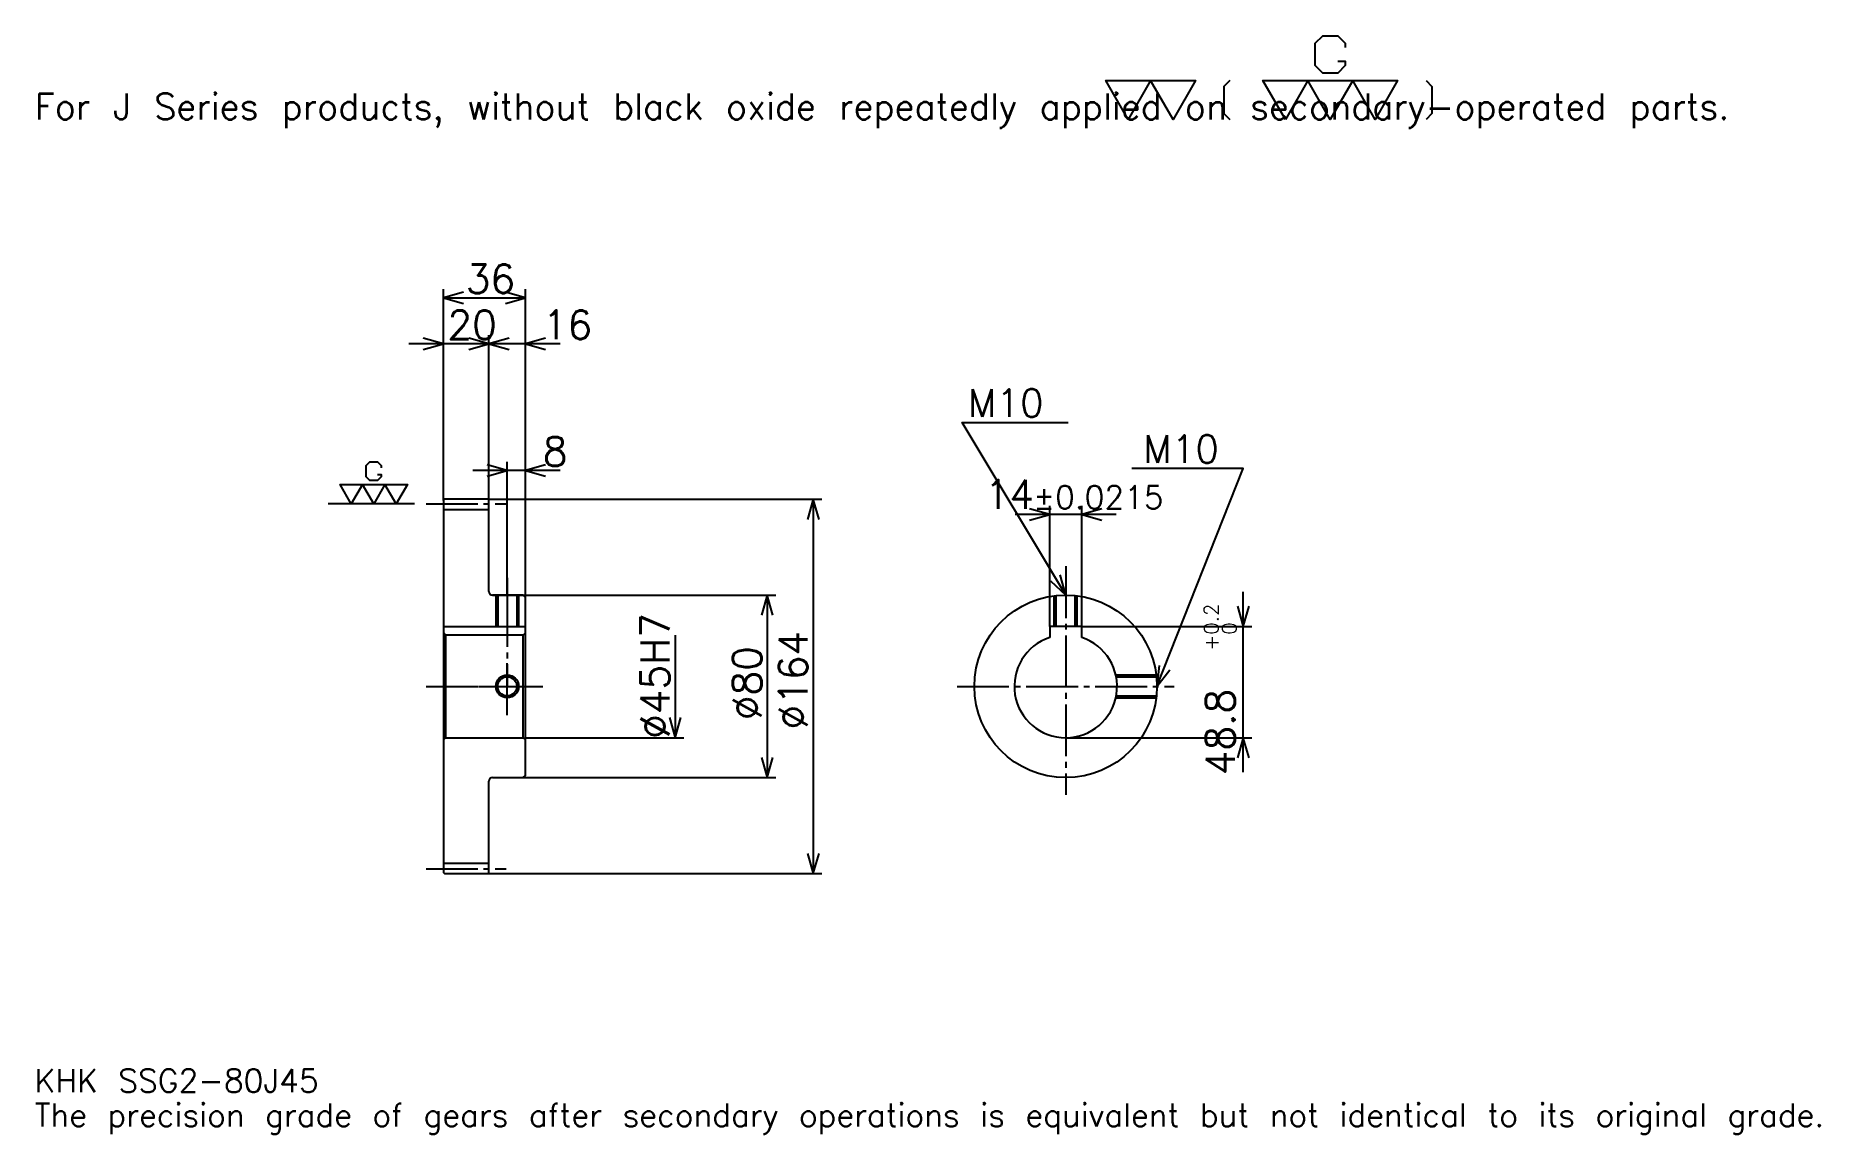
# Model space of a CAD drawing. Extents: x 26 to 808, y 9 to 491.
import ezdxf

# ---------------------------------------------------------------- set-up
doc = ezdxf.new("R2010")
doc.units = 0
doc.linetypes.add('DASHDOT', pattern=[30.260869, 22.695652, -2.521739, 2.521739, -2.521739])
doc.layers.get('0').update_dxf_attribs({"linetype": 'CONTINUOUS'})
doc.layers.add('DASHDOT', color=6, linetype='DASHDOT')
doc.styles.add('KANJI', font='TXT', dxfattribs={"bigfont": 'BIGFONT'})

msp = doc.modelspace()

# ---------------------------------------------------------------- linework, layer by layer
at = {"color": 5}
for p, q in [((204.260864, 287.521729), (204.260864, 379.565216)), ((204.260864, 375.782593), (240.260864, 375.782593)), ((240.260864, 287.521729), (240.260864, 379.565216)), ((239.391296, 355.608704), (189.130432, 355.608704)), ((255.391296, 355.608704), (209.130432, 355.608704)), ((224.260864, 287.521729), (224.260864, 359.391296)), ((255.391296, 300.130432), (217.130432, 300.130432)), ((232.260864, 287.521729), (232.260864, 303.913055)), ((204.260864, 287.021729), (204.260864, 287.521729)), ((223.760864, 287.521729), (240.260864, 287.521729)), ((224.260864, 287.021729), (224.260864, 287.521729)), ((232.260864, 245.521744), (232.260864, 287.521729)), ((232.260864, 245.521744), (232.260864, 287.521729)), ((240.260864, 287.521729), (370.130432, 287.521729)), ((240.260864, 244.521744), (240.260864, 287.521729)), ((366.347839, 287.521729), (366.347839, 123.521744)), ((469.956512, 231.821747), (469.956512, 284.608704)), ((483.956512, 231.821747), (483.956512, 284.608704)), ((499.086945, 280.826111), (454.82608, 280.826111)), ((225.760864, 245.521744), (240.260864, 245.521744)), ((240.260864, 245.521744), (349.956512, 245.521744)), ((346.173889, 245.521744), (346.173889, 165.521744)), ((554.782593, 167.891312), (554.782593, 246.952179)), ((305.82608, 228.021744), (305.82608, 183.021744)), ((483.956512, 231.821747), (558.565186, 231.821747)), ((240.260864, 183.021744), (309.608704, 183.021744)), ((476.956512, 183.021744), (558.565186, 183.021744)), ((225.760864, 165.521744), (240.260864, 165.521744)), ((240.260864, 165.521744), (349.956512, 165.521744)), ((223.760864, 123.521744), (240.260864, 123.521744)), ((240.260864, 123.521744), (370.130432, 123.521744))]:
    msp.add_line(p, q, dxfattribs=at)
at = {"color": 7}
msp.add_line((191.652161, 285.521729), (153.82608, 285.521729), dxfattribs=at)
at = {"color": 4}
for p, q in [((204.260864, 283.021729), (224.260864, 283.021729)), ((204.260864, 231.821747), (240.260864, 231.821747)), ((205.260864, 228.021744), (205.260864, 183.021744)), ((239.260864, 228.021744), (240.260864, 229.021744)), ((239.260864, 183.021744), (240.260864, 182.021744)), ((204.260864, 128.021744), (224.260864, 128.021744))]:
    msp.add_line(p, q, dxfattribs=at)
at = {"color": 7}
for points in [[(596.13916, 479.48349), (599.417419, 479.48349), (599.417419, 477.516541), (596.13916, 474.238281), (589.582642, 474.238281), (586.304382, 477.516541), (586.304382, 487.351318), (589.582642, 490.629578), (596.13916, 490.629578), (599.417419, 487.351318), (599.417419, 485.384369)], [(504.347839, 453.913055), (494.513062, 470.960022), (533.852173, 470.960022), (524.017395, 453.913055), (514.182617, 470.960022), (504.347839, 453.913055)], [(548.93219, 470.960022), (546.30957, 468.337402), (546.30957, 456.535675), (548.93219, 453.913055)], [(573.191345, 453.913055), (563.356567, 470.960022), (622.365234, 470.960022), (612.530457, 453.913055), (602.695679, 470.960022), (592.860901, 453.913055), (583.026123, 470.960022), (573.191345, 453.913055)], [(634.822632, 470.960022), (637.445251, 468.337402), (637.445251, 456.535675), (634.822632, 453.913055)], [(175.386948, 298.306946), (177.026077, 298.306946), (177.026077, 297.323486), (175.386948, 295.684357), (172.108688, 295.684357), (170.469559, 297.323486), (170.469559, 302.240875), (172.108688, 303.880005), (175.386948, 303.880005), (177.026077, 302.240875), (177.026077, 301.257385)], [(163.91304, 285.521729), (158.995636, 294.045227), (188.5, 294.045227), (183.582596, 285.521729), (178.665207, 294.045227), (173.747818, 285.521729), (168.830429, 294.045227), (163.91304, 285.521729)]]:
    msp.add_lwpolyline(points, dxfattribs=at)
at = {"color": 5}
for points in [[(213.086945, 378.304352), (204.260864, 375.782593), (213.086945, 373.260864)], [(231.434784, 373.260864), (240.260864, 375.782593), (231.434784, 378.304352)], [(195.434784, 353.086975), (204.260864, 355.608704), (195.434784, 358.130432)], [(215.434784, 353.086975), (224.260864, 355.608704), (215.434784, 358.130432)], [(233.086945, 358.130432), (224.260864, 355.608704), (233.086945, 353.086975)], [(249.086945, 358.130432), (240.260864, 355.608704), (249.086945, 353.086975)], [(476.956512, 245.521744), (431.565216, 321.17392), (477.96521, 321.17392)], [(223.434784, 297.608704), (232.260864, 300.130432), (223.434784, 302.652161)], [(249.086945, 302.652161), (240.260864, 300.130432), (249.086945, 297.608704)], [(516.956543, 205.521744), (554.782593, 301), (505.86084, 301)], [(368.869568, 278.695648), (366.347839, 287.521729), (363.82608, 278.695648)], [(461.130432, 278.304352), (469.956512, 280.826111), (461.130432, 283.347839)], [(492.782593, 283.347839), (483.956512, 280.826111), (492.782593, 278.304352)], [(470.253143, 251.792633), (476.956512, 245.521744), (474.577911, 254.387482)], [(348.695648, 236.695648), (346.173889, 245.521744), (343.652161, 236.695648)], [(552.260864, 240.647827), (554.782593, 231.821747), (557.304321, 240.647827)], [(517.862915, 214.656158), (516.956543, 205.521744), (522.551819, 212.798523)], [(303.304352, 191.847824), (305.82608, 183.021744), (308.347809, 191.847824)], [(557.304321, 174.195648), (554.782593, 183.021744), (552.260864, 174.195648)], [(343.652161, 174.347839), (346.173889, 165.521744), (348.695648, 174.347839)], [(363.82608, 132.347839), (366.347839, 123.521744), (368.869568, 132.347839)]]:
    msp.add_lwpolyline(points, dxfattribs=at)
at = {"color": 4}
for points in [[(224.260864, 247.021744), (224.260864, 287.021729), (223.760864, 287.521729), (204.760864, 287.521729), (204.260864, 287.021729), (204.260864, 182.021744)], [(225.760864, 165.521744), (239.260864, 165.521744), (240.260864, 166.521744), (240.260864, 244.521744), (239.260864, 245.521744), (225.760864, 245.521744)], [(227.260864, 245.521744), (227.260864, 231.821747)], [(228.070862, 245.521744), (228.070862, 231.821747)], [(236.450867, 245.521744), (236.450867, 231.821747)], [(237.260864, 245.521744), (237.260864, 231.821747)], [(471.956512, 231.821747), (471.956512, 245.208008)], [(472.76651, 231.821747), (472.76651, 245.301682)], [(481.146515, 231.821747), (481.146515, 245.301682)], [(481.956512, 231.821747), (481.956512, 245.208008)], [(204.260864, 182.021744), (205.260864, 183.021744), (239.260864, 183.021744), (239.260864, 228.021744), (205.260864, 228.021744), (204.260864, 229.021744)], [(483.956512, 226.905151), (483.956512, 231.821747), (469.956512, 231.821747), (469.956512, 226.905151)], [(498.893921, 210.521744), (516.642822, 210.521744)], [(499.062927, 209.711746), (516.73645, 209.711746)], [(498.893921, 200.521744), (516.642822, 200.521744)], [(499.062927, 201.331741), (516.73645, 201.331741)], [(204.260864, 182.021744), (204.260864, 124.021744), (204.760864, 123.521744), (223.760864, 123.521744), (224.260864, 124.021744), (224.260864, 164.021744)]]:
    msp.add_lwpolyline(points, dxfattribs=at)
for centre, radius in [((476.956512, 205.521744), 40), ((232.260864, 205.521744), 4.19)]:
    msp.add_circle(centre, radius, dxfattribs=at)
at = {"color": 7}
msp.add_circle((232.260864, 205.521744), 5, dxfattribs=at)
at = {"color": 4}
for centre, radius, start, end in [((225.760864, 247.021744), 1.5, 180, 270), ((476.956512, 205.521744), 22.5, 108.12620381, 71.87379619), ((225.760864, 164.021744), 1.5, 90, 180)]:
    msp.add_arc(centre, radius, start, end, dxfattribs=at)
at = {"layer": 'DASHDOT', "color": 7}
for p, q in [((196.695648, 285.521729), (231.82608, 285.521729)), ((476.956512, 258.130432), (476.956512, 157.956528)), ((232.260864, 245.521744), (232.260864, 205.521744)), ((196.695648, 205.521744), (247.82608, 205.521744)), ((429.391296, 205.521744), (524.521729, 205.521744)), ((196.695648, 125.521744), (231.82608, 125.521744))]:
    msp.add_line(p, q, dxfattribs=at)
for points in [[(232.260864, 253.08696), (232.260864, 224.256531)], [(232.260864, 192.956528), (232.260864, 218.08696)], [(219.695648, 205.521744), (244.82608, 205.521744)]]:
    msp.add_lwpolyline(points, dxfattribs=at)

# ---------------------------------------------------------------- texts
at = {"color": 7, "style": 'KANJI'}
for s, height, p in [('For J Series products, without black oxide repeatedly applied on secondary-operated parts.', 11.347826, (25.217392, 453.913055)), ('36', 12.608696, (214.065216, 377.799988)), ('20', 12.608696, (206.065216, 357.626099)), ('16', 12.608696, (247.82608, 357.626099)), ('M10', 12.104348, (434.086945, 323.695648)), ('8', 12.608696, (247.82608, 302.147827)), ('M10', 12.104348, (510.904327, 303.521729)), ('14', 12.608696, (441.473145, 283.347839)), ('%%p0.0215', 10.086957, (462.780304, 283.347839)), ('KHK SSG2-80J45', 10.086957, (25.217392, 27.73913)), ('The precision grade of gears after secondary operations is equivalent but not identical to its original grade.', 10.086957, (25.217392, 12.608696))]:
    msp.add_text(s, height=height, dxfattribs=at).set_placement(p)
for s, height, p in [('%%c45H7', 12.608696, (303.304352, 182.51088)), ('0.2', 6.304348, (543.939087, 228.226135)), ('%%c164', 12.608696, (363.82608, 186.608704)), ('+', 6.304348, (543.939087, 221.165253)), ('0', 6.304348, (551.75647, 228.226135)), ('%%c80', 12.608696, (343.652161, 190.706528)), ('48.8', 12.608696, (551, 166.589828))]:
    msp.add_text(s, height=height, rotation=90, dxfattribs=at).set_placement(p)

doc.saveas('drawing.dxf')
